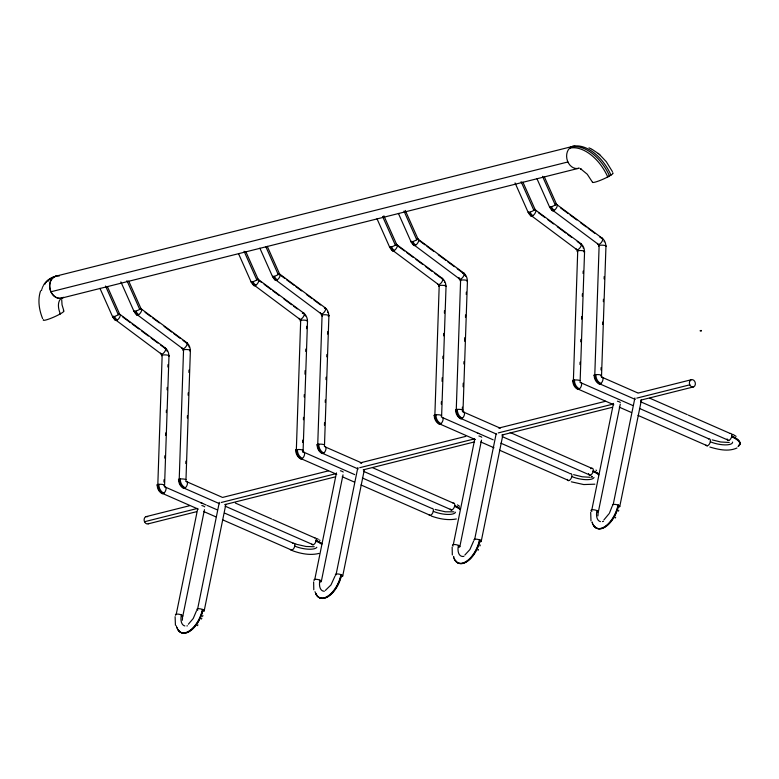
<?xml version="1.0" encoding="UTF-8"?>
<svg xmlns="http://www.w3.org/2000/svg" width="779" height="779" viewBox="0 0 779 779"><rect width="100%" height="100%" fill="white"/><g stroke="black" fill="none" stroke-linecap="round" stroke-linejoin="round"><path stroke-width="1.17" d="M182.354 620.259L182.559 617.572M597.921 515.912L598.126 513.225M163.96 482.084L164.038 479.689M164.778 458.12L164.856 455.725M165.557 435.354L165.635 432.949M166.326 412.588L166.414 410.182M167.105 389.821L167.193 387.416M167.884 367.055L167.962 364.65M164.583 485.181L168.994 355.769M185.811 463.524L185.889 461.129M187.359 417.992L187.447 415.596M188.138 395.226L188.216 392.83M188.917 372.459L188.995 370.064M185.977 479.806L190.397 350.394M302.651 442.501L302.729 440.106M303.421 419.735L303.508 417.34M304.2 396.969L304.287 394.573M304.978 374.202L305.095 370.609M305.757 351.436L305.835 349.041M306.527 328.67L306.614 326.274M303.109 450.398L307.52 320.987M324.453 425.149L324.531 422.754M325.233 402.383L325.31 399.987M326.012 379.616L326.089 377.221M326.781 356.85L326.868 354.455M327.56 334.084L327.638 331.688M324.502 445.023L328.913 315.612M441.294 404.126L441.372 401.73M442.073 381.359L442.19 377.766M442.852 358.593L442.93 356.198M443.621 335.827L443.709 333.431M444.4 313.061L444.478 310.665M446.046 286.205L441.635 415.616M462.327 409.54L462.405 407.144M463.096 386.774L463.223 383.18M463.875 364.007L463.963 361.612M464.654 341.241L464.781 337.648M465.472 317.277L465.55 314.882M466.251 294.511L466.329 292.115M463.028 410.241L467.439 280.829M579.985 364.553L580.063 362.157M580.754 341.786L580.842 339.391M581.533 319.02L581.611 316.625M582.312 296.254L582.39 293.858M583.091 273.487L583.169 271.092M580.151 380.834L584.571 251.422M601.008 369.967L601.096 367.571M602.566 324.434L602.644 322.039M603.345 301.668L603.423 299.272M604.115 278.901L604.202 276.506M601.554 375.459L605.965 246.047M61.716 299.633L62.047 304.891L63.605 309.974M175.109 616.676L175.431 625.274M313.635 581.894L313.791 589.771M452.151 547.111L452.317 554.989M590.677 512.329L590.998 520.927M321.347 544.034A21.588 6.943 11.5 0 0 316.07 541.103L316.216 540.373A21.588 6.943 11.5 0 1 321.931 543.645M459.863 509.252A21.588 6.943 11.5 0 0 454.595 506.321L454.741 505.59A21.588 6.943 11.5 0 1 460.019 508.521M598.827 474.81A21.588 6.943 11.5 0 0 593.121 471.529L593.267 470.808A21.588 6.943 11.5 0 1 598.535 473.739M738.95 445.773A21.588 6.943 11.5 0 0 731.637 436.746L731.793 436.026A21.588 6.943 11.5 0 1 738.823 445.267M176.249 614.193L197.681 508.862M204.468 509.67L182.802 616.14M197.652 608.818L219.318 502.319M204.195 610.775L225.861 504.305M314.774 579.41L336.45 472.911M321.328 581.358L342.994 474.888M336.177 574.035L357.843 467.536M342.721 575.993L364.387 469.523M453.3 544.628L474.732 439.298M459.853 546.576L481.51 440.106M474.693 539.253L496.126 433.922M502.913 434.74L481.247 541.21M591.826 509.846L613.492 403.347M598.369 511.793L620.279 404.145M613.219 504.471L634.895 397.972M619.772 506.428L641.438 399.958M196.483 610.872L193.231 618.507L188.343 624.232M335.009 576.09L330.958 584.971L325.349 590.424M473.535 541.308L469.883 549.575L464.8 555.096M612.06 506.525L609.558 512.855M40.566 290.869C37.538 299.915 39.086 309.886 42.602 318.562M479.942 545.933L480.244 545.027M618.468 511.151L618.769 510.245M202.569 616.393L202.891 615.498M201.44 619.052L201.839 618.175M478.063 550.344L478.481 549.487M609.129 513.614L603.92 519.885M615.206 518.054L615.683 517.246M197.389 625.654L197.954 624.914M43.566 285.163A38.064 22.698 60.2 0 1 52.66 278.015L55.913 276.156A11.344 8.978 76.1 0 1 59.214 276.058M609.86 175.489L610.561 175.022M610.989 175.09A38.064 22.961 60.1 0 0 572.828 146.364L569.605 148.214A38.064 22.961 60.1 0 1 607.756 176.95L610.989 175.09A11.344 1.519 -24 0 0 612.547 172.87M59.555 314.044L60.431 313.518M736.992 447.974C728.462 451.937 718.472 449.6 709.844 447.029M608.701 176.19L607.347 176.93M318.952 553.431C310.246 555.622 300.996 553.742 292.68 550.792M572.877 146.345L55.952 276.146A11.344 8.92 75.9 0 0 50.499 290.586A11.344 8.92 75.9 0 0 63.42 297.354M61.57 298.123L578.505 168.332M328.436 470.857L222.921 497.343M465.793 436.367L360.278 462.843A3.759 2.95 75.9 0 1 361.612 462.901M605.478 401.292L498.803 428.061M224.712 504.636L334.892 476.962M363.238 469.854L474.577 441.888M501.764 435.072L611.934 407.398M50.966 291.765L567.901 161.964M145.985 516.662L189.54 505.727M638.274 393.054L691.246 379.753M144.514 521.735L197.486 508.434M221.207 502.484L334.882 473.934M359.732 467.702L474.557 438.869M498.258 432.92L613.083 404.087M636.803 398.127L689.775 384.826M148.244 523.829L196.503 511.706M640.533 400.211L693.495 386.91M594.874 484.187L583.753 484.557L571.319 481.812M456.348 518.97C447.925 520.576 439.171 518.892 431.206 516.01M591.31 477.186L592.439 477.03M453.914 511.813L445.325 511.793L435.091 509.447M314.268 546.751L306.001 546.478L297.296 544.482M729.241 442.462L720.77 442.005L712.142 439.882M590.092 477.284L582.244 476.787L573.617 474.664M295.153 543.713L296.565 544.229M594.961 526.896A21.588 11.393 -66.3 0 0 608.068 524.842A21.588 11.393 -66.3 0 0 618.623 505.347L618.02 505.074A21.588 11.393 -66.3 0 1 606.617 525.299A21.588 11.393 -66.3 0 1 593.394 525.387M455.481 560.432A21.588 11.393 -66.3 0 0 468.705 560.354A21.588 11.393 -66.3 0 0 480.107 540.129L479.494 539.857A21.588 11.393 -66.3 0 1 466.962 560.958A21.588 11.393 -66.3 0 1 453.884 558.095M317.91 596.461A21.588 11.393 -66.3 0 0 331.026 594.406A21.588 11.393 -66.3 0 0 341.582 574.912L340.968 574.639A21.588 11.393 -66.3 0 1 328.719 595.526A21.588 11.393 -66.3 0 1 315.573 593.432M178.43 629.997A21.588 11.393 -66.3 0 0 191.653 629.919A21.588 11.393 -66.3 0 0 203.056 609.694L202.443 609.421A21.588 11.393 -66.3 0 1 190.758 629.88A21.588 11.393 -66.3 0 1 177.544 629.257M589.002 147.854L591.524 149.032M580.287 168.8L580.93 169.082M637.709 392.908L601.378 376.968A3.759 1.986 -66.3 0 1 602.362 381.525A3.759 1.986 -66.3 0 1 598.438 382.995M649.822 398.215L687.253 414.632M688.354 415.11L730.186 433.465M635.187 399.393L599.966 383.95A8.452 6.651 75.9 0 1 594.796 374.806L599.148 244.966L553.304 210.758A8.452 6.651 75.9 0 1 550.432 207.068M640.698 401.808L728.764 440.437M632.83 405.518L579.985 382.343A3.759 1.986 -66.3 0 1 580.968 386.89A3.759 1.986 -66.3 0 1 577.044 388.361M639.432 408.42L708.783 438.83M613.794 404.768L578.563 389.315A8.452 6.651 75.9 0 1 573.402 380.171L577.745 250.341L531.911 216.124A8.452 6.651 75.9 0 1 529.038 212.443M619.295 407.183L631.409 412.49M638.011 415.392L707.371 445.812M500.284 428.168L462.853 411.75A3.759 1.986 -66.3 0 1 464.469 414.224A3.759 1.986 -66.3 0 1 462.044 418.459A3.759 1.986 -66.3 0 1 459.795 417.096M510.196 432.511L591.66 468.247M496.671 434.176L461.441 418.732A8.452 6.651 75.9 0 1 456.27 409.588L460.623 279.749L414.779 245.541A8.452 6.651 75.9 0 1 411.906 241.85M502.173 436.591L590.239 475.219M442.56 417.612L493.204 439.823M500.907 443.202L569.167 473.135M475.268 439.551L440.038 424.097A8.452 6.651 75.9 0 1 434.877 414.954L439.22 285.124L393.385 250.906A8.452 6.651 75.9 0 1 390.513 247.225M480.77 441.966L493.983 447.759M499.485 450.174L568.845 480.594M325.437 447.019L361.768 462.95M372.771 467.78L453.135 503.03M358.145 468.958L322.915 453.514A8.452 6.651 75.9 0 1 317.744 444.371L322.097 314.531L276.263 280.323A8.452 6.651 75.9 0 1 273.39 276.633M363.647 471.373L451.723 510.002M354.679 474.606L302.632 451.674M362.381 477.985L431.741 508.395A3.759 1.986 -66.3 0 1 432.812 512.748A3.759 1.986 -66.3 0 1 428.908 514.685M336.742 474.333L301.512 458.88A8.452 6.651 75.9 0 1 296.351 449.736L300.704 319.906L254.86 285.689A8.452 6.651 75.9 0 1 251.987 282.008M342.254 476.748L354.357 482.055M360.969 484.957L430.32 515.377M222.142 497.255L185.811 481.315A3.759 1.986 -66.3 0 1 186.794 485.872A3.759 1.986 -66.3 0 1 182.87 487.342M235.346 503.049L271.676 518.98M272.777 519.466L314.619 537.812M219.62 503.74L184.389 488.297A8.452 6.651 75.9 0 1 179.228 479.153L183.571 349.313L137.737 315.106A8.452 6.651 75.9 0 1 134.864 311.415M225.121 506.155L313.197 544.784M206.25 505.035L164.408 486.69A3.759 1.986 -66.3 0 1 165.391 491.237A3.759 1.986 -66.3 0 1 161.467 492.708M207.35 505.522L217.253 509.865M224.965 513.244L293.216 543.177M198.217 509.115L162.996 493.662A8.452 6.651 75.9 0 1 157.825 484.519L162.178 354.688L116.334 320.471A8.452 6.651 75.9 0 1 113.461 316.79M203.728 511.53L215.832 516.837M222.443 519.739L291.794 550.159M580.413 168.829L581.572 169.403M732.591 434.273L734.509 435.315M317.014 538.62L318.329 539.311M592.089 149.344L598.584 153.726M581.076 169.16L587.259 174.233L591.962 181.439M591.563 476.212L592.059 476.505M441.294 417.028L441.459 417.125A3.759 1.986 -66.3 0 1 442.521 421.517A3.759 1.986 -66.3 0 1 438.596 423.357M595.984 470.097L596.548 470.448M457.458 504.88L458.023 505.23M735.074 435.665L736.097 436.386M319.497 540.013L320.033 540.373M458.558 505.59L459.493 506.301M556.897 204.634L602.381 238.345M560.685 208.012L568.271 213.631M570.16 215.033L576.801 219.951M580.589 222.755L586.275 226.971M588.164 228.374L594.805 233.291M599.538 236.806L601.437 238.208M535.504 210.009L580.988 243.72M538.347 212.677L544.979 217.594M547.822 219.697L553.509 223.914M557.297 226.728L565.827 233.048M567.716 234.45L571.504 237.264M577.19 241.471L580.034 243.584A8.452 6.651 75.9 0 1 580.657 244.09M418.381 239.416L463.856 273.127M419.326 240.682L425.013 244.898M426.902 246.3L433.533 251.218M438.275 254.733L445.851 260.352M447.75 261.754L454.381 266.671M457.224 268.774L462.911 272.991M396.978 244.791L442.462 278.502M396.978 245.356L404.554 250.974M406.453 252.377L413.084 257.294M415.928 259.397L422.559 264.315M425.402 266.428L432.033 271.335M434.877 273.448L440.563 277.665M279.856 274.198L325.34 307.909M278.901 274.062L284.588 278.278M286.487 279.68L294.063 285.299M295.962 286.701L301.648 290.918M306.381 294.433L312.067 298.639M313.966 300.051L320.597 304.959M258.453 279.573L303.937 313.285M261.296 282.241L257.508 279.437A3.759 1.675 -53.5 0 1 258.628 281.462A3.759 1.675 -53.5 0 1 255.716 285.309A3.759 1.675 -53.5 0 1 253.574 284.617M264.139 284.354L270.771 289.262M272.669 290.674L279.301 295.592M284.033 299.097L291.619 304.716M293.508 306.118L297.305 308.932M141.33 308.981L186.814 342.692M145.118 312.36L150.805 316.566M152.694 317.978L159.335 322.886M164.067 326.401L171.653 332.02M173.542 333.422L180.173 338.339M183.016 340.452L185.86 342.556A8.452 6.651 75.9 0 1 186.483 343.072M119.927 314.356L165.411 348.067M122.77 317.024L130.356 322.642M132.245 324.045L138.876 328.962M141.72 331.075L148.361 335.992M151.194 338.096L157.835 343.013M160.678 345.116L164.466 347.931M599.411 154.427L606.286 161.691L612.401 171.604M598.223 153.424L599.752 154.709M555.826 204.38L555.953 204.497A3.759 1.675 -53.5 0 1 557.073 206.523A3.759 1.675 -53.5 0 1 554.161 210.369A3.759 1.675 -53.5 0 1 552.019 209.678M462.697 411.663L462.346 411.156M701.197 330.9L701.003 330.393A15.629 12.289 75.9 0 0 701.217 330.89M700.146 330.608L700.34 331.114M544.297 176.755L556.469 204.088M542.505 176.307L555.281 205.013M536.935 178.634L549.594 207.068M522.904 182.13L535.076 209.463M521.112 181.682L533.888 210.388M515.055 182.919L528.201 212.443M405.284 210.447L417.953 238.871M403.98 211.09L416.765 239.796M398.41 213.417L411.069 241.85M383.891 215.812L396.55 244.246M382.586 216.465L395.362 245.171M377.017 218.792L389.675 247.225M267.255 246.32L279.427 273.653M265.931 246.933L278.239 274.578M259.884 248.199L272.543 276.633M245.852 251.695L258.024 279.028M244.061 251.247L256.836 279.953M238.491 253.574L251.15 282.008M128.73 281.102L140.902 308.435M126.938 280.654L139.714 309.36M120.881 281.891L134.027 311.415M107.327 286.477L119.499 313.81M105.535 286.029L118.32 314.735A3.759 0.506 -24 0 1 113.646 316.741A3.759 0.506 -24 0 1 113.413 316.108M99.965 288.357L112.624 316.79M148.984 523.4A3.759 2.95 75.9 0 1 144.193 520.723A3.759 2.95 75.9 0 1 147.669 516.691M200.963 502.932A3.759 2.95 75.9 0 1 202.628 503.555M555.846 204.04A3.759 0.506 -24 0 1 553.606 205.87A3.759 0.506 -24 0 1 549.731 206.863M554.239 210.32A8.189 6.436 75.9 0 1 551.454 206.756M552.564 210.739A8.189 6.436 75.9 0 1 549.779 207.175M595.059 375.838A3.759 0.798 2 0 1 595.078 374.738A3.759 0.798 2 0 1 600.229 374.845A3.759 0.798 2 0 1 600.804 375.955M600.852 383.482A8.189 6.436 75.9 0 1 595.847 374.631M599.178 383.911A8.189 6.436 75.9 0 1 594.173 375.05M598.759 246.174A3.759 0.798 1.9 0 1 602.138 245.171A3.759 0.798 1.9 0 1 605.731 246.368M730.069 433.494A3.759 1.986 -66.3 0 1 731.325 437.671A3.759 1.986 -66.3 0 1 727.382 439.814M727.255 439.512A3.759 1.986 -66.3 0 1 727.138 438.928M731.724 436.386A21.608 6.953 11.5 0 1 738.765 445.637M601.836 238.16A3.759 1.675 -53.5 0 1 601.184 242.688A3.759 1.675 -53.5 0 1 597.503 243.389M601.748 238.452A8.452 6.651 75.9 0 1 602.06 238.725M602.634 239.309A8.452 6.651 75.9 0 1 602.907 239.62M604.085 241.422A8.452 6.651 75.9 0 1 604.27 241.821M602.177 238.218A8.189 6.436 75.9 0 1 605.838 246.291M534.793 209.356A3.759 0.506 -24 0 1 531.502 211.557A3.759 0.506 -24 0 1 528.59 212.024M532.836 215.695A8.189 6.436 75.9 0 1 530.061 212.131M534.55 209.872A3.759 1.675 -53.5 0 1 535.592 212.161A3.759 1.675 -53.5 0 1 532.32 215.978A3.759 1.675 -53.5 0 1 530.713 214.352M531.171 216.114A8.189 6.436 75.9 0 1 528.386 212.55M572.954 380.95A3.759 0.798 2 0 1 576.197 379.948A3.759 0.798 2 0 1 579.995 381.097M579.449 388.857A8.189 6.436 75.9 0 1 574.454 380.006M577.775 389.276A8.189 6.436 75.9 0 1 572.779 380.425M577.531 251.627A3.759 0.798 1.9 0 1 578.554 250.634A3.759 0.798 1.9 0 1 583.471 250.867A3.759 0.798 1.9 0 1 583.822 251.919M708.413 438.976A3.759 1.986 -66.3 0 1 709.981 442.9A3.759 1.986 -66.3 0 1 705.949 445.121M732.611 442.073A14.09 4.528 11.5 0 1 724.986 444.887A14.09 4.528 11.5 0 1 710.331 441.751M580.034 243.584A3.759 1.675 -53.5 0 1 581.163 245.609A3.759 1.675 -53.5 0 1 578.242 249.455A3.759 1.675 -53.5 0 1 576.1 248.764M582.264 246.037A8.452 6.651 75.9 0 1 582.478 246.407M583.052 247.595A8.452 6.651 75.9 0 1 583.208 248.014M580.774 243.593A8.189 6.436 75.9 0 1 581.377 244.09M581.67 244.363A8.189 6.436 75.9 0 1 584.445 251.666M738.667 445.997A21.588 6.943 11.5 0 1 738.005 446.425M617.426 401.195A3.759 1.207 11.5 0 1 620.279 402.49M591.884 511.443A3.759 1.207 11.5 0 1 592.04 509.807A3.759 1.207 11.5 0 1 597.026 510.625A3.759 1.207 11.5 0 1 597.717 512.397M618.331 505.201A21.608 11.403 -66.3 0 1 608.048 524.462A21.608 11.403 -66.3 0 1 595 527.13M594.64 526.779A21.608 11.403 -66.3 0 1 594.299 526.39M593.987 525.981A21.608 11.403 -66.3 0 1 593.686 525.533M593.15 524.549A21.608 11.403 -66.3 0 1 592.916 524.024M592.507 522.875A21.608 11.403 -66.3 0 1 592.332 522.261M594.62 526.516A21.588 11.393 -66.3 0 1 594.299 526.098M612.81 505.746A3.759 1.207 11.5 0 1 613.979 504.383A3.759 1.207 11.5 0 1 618.818 505.444A3.759 1.207 11.5 0 1 618.886 507.08M603.54 521.268A14.09 7.439 -66.3 0 1 602.449 521.599M600.424 521.599A14.09 7.439 -66.3 0 1 596.938 510.576M593.111 524.91A21.588 11.393 -66.3 0 1 592.615 523.868M592.4 523.313A21.588 11.393 -66.3 0 1 592.04 522.115M579.274 168.079A11.344 8.92 75.9 0 1 566.869 158.75A11.344 8.92 75.9 0 1 574.999 146.131M278.337 273.721A3.759 0.506 -24 0 1 278.619 274.344A3.759 0.506 -24 0 1 273.926 276.487A3.759 0.506 -24 0 1 273.117 276.087M277.188 279.885A8.189 6.436 75.9 0 1 274.412 276.321M279.33 274.013A3.759 1.675 -53.5 0 1 278.629 278.561A3.759 1.675 -53.5 0 1 274.968 279.242M275.513 280.304A8.189 6.436 75.9 0 1 272.738 276.74M317.413 445.198A3.759 0.798 2 0 1 320.208 444.137A3.759 0.798 2 0 1 324.444 445.208M323.801 453.047A8.189 6.436 75.9 0 1 318.796 444.196M324.337 446.533A3.759 1.986 -66.3 0 1 325.437 450.837A3.759 1.986 -66.3 0 1 321.532 452.891M322.126 453.475A8.189 6.436 75.9 0 1 317.131 444.614M322.428 315.992A3.759 0.798 1.9 0 1 322.448 314.901A3.759 0.798 1.9 0 1 327.589 315.008A3.759 0.798 1.9 0 1 328.173 316.108M453.018 503.059A3.759 1.986 -66.3 0 1 454.176 507.47A3.759 1.986 -66.3 0 1 450.204 509.076M454.683 505.951A21.608 6.953 11.5 0 1 459.961 508.891M320.471 312.7A3.759 1.675 -53.5 0 0 322.418 313.752A3.759 1.675 -53.5 0 0 325.476 309.906A3.759 1.675 -53.5 0 0 324.385 307.773A8.452 6.651 75.9 0 1 324.697 308.017M325.301 308.572A8.452 6.651 75.9 0 1 325.593 308.873M327.56 312.204A8.452 6.651 75.9 0 1 327.696 312.622M325.125 307.783A8.189 6.436 75.9 0 1 328.796 315.855M257.401 278.979A3.759 0.506 -24 0 1 256.982 279.865A3.759 0.506 -24 0 1 252.523 281.852A3.759 0.506 -24 0 1 251.549 281.589M255.794 285.26A8.189 6.436 75.9 0 1 253.009 281.696M254.12 285.679A8.189 6.436 75.9 0 1 251.335 282.115M295.669 450.35A3.759 0.798 2 0 1 300.188 449.561A3.759 0.798 2 0 1 302.359 450.895M296.38 450.71A3.759 0.798 2 0 1 296.186 450.642M302.408 458.422A8.189 6.436 75.9 0 1 297.403 449.571M302.729 451.976A3.759 1.986 -66.3 0 1 304.57 454.176A3.759 1.986 -66.3 0 1 302.194 458.568A3.759 1.986 -66.3 0 1 299.876 457.254M300.733 458.841A8.189 6.436 75.9 0 1 295.728 449.989M300.314 321.114A3.759 0.798 1.9 0 1 303.683 320.111A3.759 0.798 1.9 0 1 307.286 321.299M455.481 512.212A14.09 4.528 11.5 0 1 447.136 514.432A14.09 4.528 11.5 0 1 433.28 511.316M302.359 313.401A3.759 1.675 -53.5 0 1 304.238 314.677A3.759 1.675 -53.5 0 1 301.415 318.874A3.759 1.675 -53.5 0 1 299.058 318.329M302.992 313.148A8.452 6.651 75.9 0 1 303.606 313.655M304.978 315.242A8.452 6.651 75.9 0 1 305.436 315.972M303.732 313.158A8.189 6.436 75.9 0 1 307.247 319.108M307.306 319.536A8.189 6.436 75.9 0 1 307.393 321.23M340.374 470.759A3.759 1.207 11.5 0 1 343.237 472.055M314.2 580.54A3.759 1.207 11.5 0 1 315.719 579.313A3.759 1.207 11.5 0 1 320.422 580.404A3.759 1.207 11.5 0 1 320.49 582.01M341.29 574.775A21.608 11.403 -66.3 0 1 330.16 594.776A21.608 11.403 -66.3 0 1 316.936 595.546M316.634 595.098A21.608 11.403 -66.3 0 1 316.099 594.114M315.865 593.588A21.608 11.403 -66.3 0 1 315.651 593.023M317.569 596.081A21.588 11.393 -66.3 0 1 317.248 595.662M316.673 594.737A21.588 11.393 -66.3 0 1 316.42 594.241M335.759 575.311A3.759 1.207 11.5 0 1 339.06 574.113A3.759 1.207 11.5 0 1 342.283 576.509M324.356 591.271A14.09 7.439 -66.3 0 1 319.887 580.141M315.164 592.293A21.588 11.393 -66.3 0 1 314.998 591.68M417.106 238.871A3.759 0.506 -24 0 1 416.94 239.698A3.759 0.506 -24 0 1 412.247 241.763A3.759 0.506 -24 0 1 411.77 241.227M417.193 239.348A3.759 1.675 -53.5 0 1 418.596 241.159A3.759 1.675 -53.5 0 1 415.635 245.151A8.189 6.436 75.9 0 1 412.928 241.539M415.635 245.151A3.759 1.675 -53.5 0 1 413.493 244.343M414.038 245.521A8.189 6.436 75.9 0 1 411.263 241.957M456.104 410.484A3.759 0.798 2 0 1 456.893 409.462A3.759 0.798 2 0 1 461.879 409.666A3.759 0.798 2 0 1 462.288 410.737M462.327 418.265A8.189 6.436 75.9 0 1 457.322 409.413M460.652 418.693A8.189 6.436 75.9 0 1 455.647 409.832M459.99 280.761A3.759 0.798 1.9 0 1 464.245 279.982A3.759 0.798 1.9 0 1 467.069 281.209M590.745 468.724A3.759 1.986 -66.3 0 1 593.306 469.873A3.759 1.986 -66.3 0 1 591.154 474.732A3.759 1.986 -66.3 0 1 588.603 473.583M593.209 471.168A21.608 6.953 11.5 0 1 598.486 474.109M462.687 273.059A3.759 1.675 -53.5 0 1 464.011 275.094A3.759 1.675 -53.5 0 1 460.759 279.067A3.759 1.675 -53.5 0 1 459.074 277.48M463.223 273.234A8.452 6.651 75.9 0 1 465.131 275.445M465.355 275.824A8.452 6.651 75.9 0 1 465.56 276.204M463.651 273.001A8.189 6.436 75.9 0 1 467.322 281.073M396.112 244.158A3.759 0.506 -24 0 1 393.239 246.232A3.759 0.506 -24 0 1 389.997 246.855M394.32 250.478A8.189 6.436 75.9 0 1 391.535 246.914M396.034 244.655A3.759 1.675 -53.5 0 1 397.144 246.729A3.759 1.675 -53.5 0 1 394.155 250.575A3.759 1.675 -53.5 0 1 392.1 249.708M392.645 250.896A8.189 6.436 75.9 0 1 389.86 247.333M434.429 415.733A3.759 0.798 2 0 1 437.983 414.74A3.759 0.798 2 0 1 441.245 415.996M440.924 423.64A8.189 6.436 75.9 0 1 435.928 414.788M439.259 424.058A8.189 6.436 75.9 0 1 434.254 415.207M439.015 286.409A3.759 0.798 1.9 0 1 441.625 285.318A3.759 0.798 1.9 0 1 446.007 286.36M569.887 473.759A3.759 1.986 -66.3 0 1 571.913 475.57A3.759 1.986 -66.3 0 1 569.809 480.068A3.759 1.986 -66.3 0 1 567.258 479.377M594.007 477.43A14.09 4.528 11.5 0 1 585.662 479.65A14.09 4.528 11.5 0 1 571.805 476.534M441.294 278.434A3.759 1.675 -53.5 0 1 441.722 282.232A3.759 1.675 -53.5 0 1 437.594 283.838M441.508 278.366A8.452 6.651 75.9 0 1 441.829 278.609M442.131 278.872A8.452 6.651 75.9 0 1 442.433 279.155M442.988 279.778A8.452 6.651 75.9 0 1 443.251 280.109M444.351 281.979A8.452 6.651 75.9 0 1 444.527 282.378M445.208 284.948A8.452 6.651 75.9 0 1 445.257 285.387M442.258 278.376A8.189 6.436 75.9 0 1 445.909 285.601M478.9 435.977A3.759 1.207 11.5 0 1 481.753 437.272M453.096 546.06A3.759 1.207 11.5 0 1 453.806 544.55A3.759 1.207 11.5 0 1 458.763 545.524A3.759 1.207 11.5 0 1 459.016 547.228M479.806 539.993A21.608 11.403 -66.3 0 1 468.121 560.461A21.608 11.403 -66.3 0 1 454.878 559.838M454.624 559.332A21.608 11.403 -66.3 0 1 454.176 558.241M453.816 557.043A21.608 11.403 -66.3 0 1 453.67 556.41M480.809 541.726A3.759 1.207 11.5 0 1 480.361 541.863M474.109 540.363A3.759 1.207 11.5 0 1 477.508 539.311A3.759 1.207 11.5 0 1 481.042 541.59M463.924 556.381A14.09 7.439 -66.3 0 1 458.412 545.358M453.69 557.511A21.588 11.393 -66.3 0 1 453.524 556.897M477.41 433.436A3.759 2.95 75.9 0 1 478.744 433.494M45.046 284.062A38.307 22.844 60.2 0 1 45.503 283.274M46 282.534A38.307 22.844 60.2 0 1 47.091 281.161M47.675 280.537A38.307 22.844 60.2 0 1 54.189 276.866M48.308 281.092A38.064 22.698 60.2 0 1 48.863 280.43M50.06 279.223A38.064 22.698 60.2 0 1 55.913 276.156M52.66 278.015A11.344 8.978 76.1 0 0 51.375 292.7A11.344 8.978 76.1 0 0 63.333 297.403A15.619 9.319 60.2 0 0 60.363 313.84M63.362 310.694A11.344 1.519 -24 0 1 54.608 316.741A11.344 1.519 -24 0 1 43.4 319.692M41.501 290.548A38.064 22.698 60.2 0 1 41.764 289.564M42.056 288.619A38.064 22.698 60.2 0 1 42.387 287.704M42.748 286.828A38.064 22.698 60.2 0 1 43.137 285.981M140.619 308.338A3.759 0.506 -24 0 1 137.328 310.539A3.759 0.506 -24 0 1 134.416 310.996M138.662 314.667A8.189 6.436 75.9 0 1 135.887 311.103M140.376 308.844A3.759 1.675 -53.5 0 1 141.418 311.133A3.759 1.675 -53.5 0 1 138.146 314.959A3.759 1.675 -53.5 0 1 136.539 313.333M136.997 315.086A8.189 6.436 75.9 0 1 134.212 311.522M178.78 479.932A3.759 0.798 2 0 1 182.023 478.919A3.759 0.798 2 0 1 185.821 480.078M185.275 487.829A8.189 6.436 75.9 0 1 180.28 478.978M183.601 488.258A8.189 6.436 75.9 0 1 178.605 479.397M183.357 350.599A3.759 0.798 1.9 0 1 184.38 349.605A3.759 0.798 1.9 0 1 189.297 349.839A3.759 0.798 1.9 0 1 189.648 350.891M314.492 537.841A3.759 1.986 -66.3 0 1 315.748 542.018A3.759 1.986 -66.3 0 1 311.814 544.161M316.157 540.733A21.608 6.953 11.5 0 1 321.873 544.015M185.86 342.556A3.759 1.675 -53.5 0 1 186.989 344.581A3.759 1.675 -53.5 0 1 184.068 348.427A3.759 1.675 -53.5 0 1 181.926 347.736M187.34 343.967A8.452 6.651 75.9 0 1 187.856 344.649M188.09 345.009A8.452 6.651 75.9 0 1 188.304 345.389M188.878 346.567A8.452 6.651 75.9 0 1 189.034 346.986M186.6 342.565A8.189 6.436 75.9 0 1 190.271 350.638M118.875 313.762A3.759 0.506 -24 0 1 118.281 314.755M117.269 320.042A8.189 6.436 75.9 0 1 114.484 316.478M118.749 314.288A3.759 1.675 -53.5 0 1 119.226 318.027A3.759 1.675 -53.5 0 1 115.078 319.75M115.594 320.461A8.189 6.436 75.9 0 1 112.819 316.897M158.088 485.56A3.759 0.798 2 0 1 158.108 484.46A3.759 0.798 2 0 1 163.259 484.567A3.759 0.798 2 0 1 163.833 485.677M163.882 493.204A8.189 6.436 75.9 0 1 158.877 484.353M162.207 493.623A8.189 6.436 75.9 0 1 157.202 484.772M161.633 355.789A3.759 0.798 1.9 0 1 165.576 354.903A3.759 0.798 1.9 0 1 168.615 356.149M292.836 543.323A3.759 1.986 -66.3 0 1 294.413 547.248A3.759 1.986 -66.3 0 1 290.382 549.468M316.829 547.267A14.09 4.528 11.5 0 1 294.754 546.098M164.671 347.892A3.759 1.675 -53.5 0 1 164.32 352.274A3.759 1.675 -53.5 0 1 160.532 353.111M164.778 348.174A8.452 6.651 75.9 0 1 165.382 348.719M165.664 349.021A8.452 6.651 75.9 0 1 165.946 349.343M166.2 349.674A8.452 6.651 75.9 0 1 166.453 350.024M167.115 351.144A8.452 6.651 75.9 0 1 167.3 351.543M165.206 347.94A8.189 6.436 75.9 0 1 168.877 356.013M201.849 505.542A3.759 1.207 11.5 0 1 204.711 506.837M175.674 615.322A3.759 1.207 11.5 0 1 177.193 614.095A3.759 1.207 11.5 0 1 181.897 615.186A3.759 1.207 11.5 0 1 181.974 616.793M202.764 609.558A21.608 11.403 -66.3 0 1 190.787 630.25A21.608 11.403 -66.3 0 1 177.573 628.896M177.125 627.806A21.608 11.403 -66.3 0 1 176.93 627.222M197.72 610.415A3.759 1.207 11.5 0 1 197.778 608.798A3.759 1.207 11.5 0 1 202.637 609.499A3.759 1.207 11.5 0 1 203.767 611.291M187.418 625.81A14.09 7.439 -66.3 0 1 186.882 625.946M184.857 625.946A14.09 7.439 -66.3 0 1 181.361 614.923M177.281 628.75A21.588 11.393 -66.3 0 1 176.833 627.66M176.473 626.462A21.588 11.393 -66.3 0 1 176.327 625.829M571.114 147.065A38.307 23.107 60.1 0 1 609.519 175.986M607.756 176.95A11.344 1.519 -24 0 1 596.909 181.595A11.344 1.519 -24 0 1 592.42 181.974M689.629 381.428A3.759 2.95 75.9 0 0 692.667 387.046A3.759 2.95 75.9 0 0 694.81 381.525A3.759 2.95 75.9 0 0 689.629 381.428"/></g></svg>
